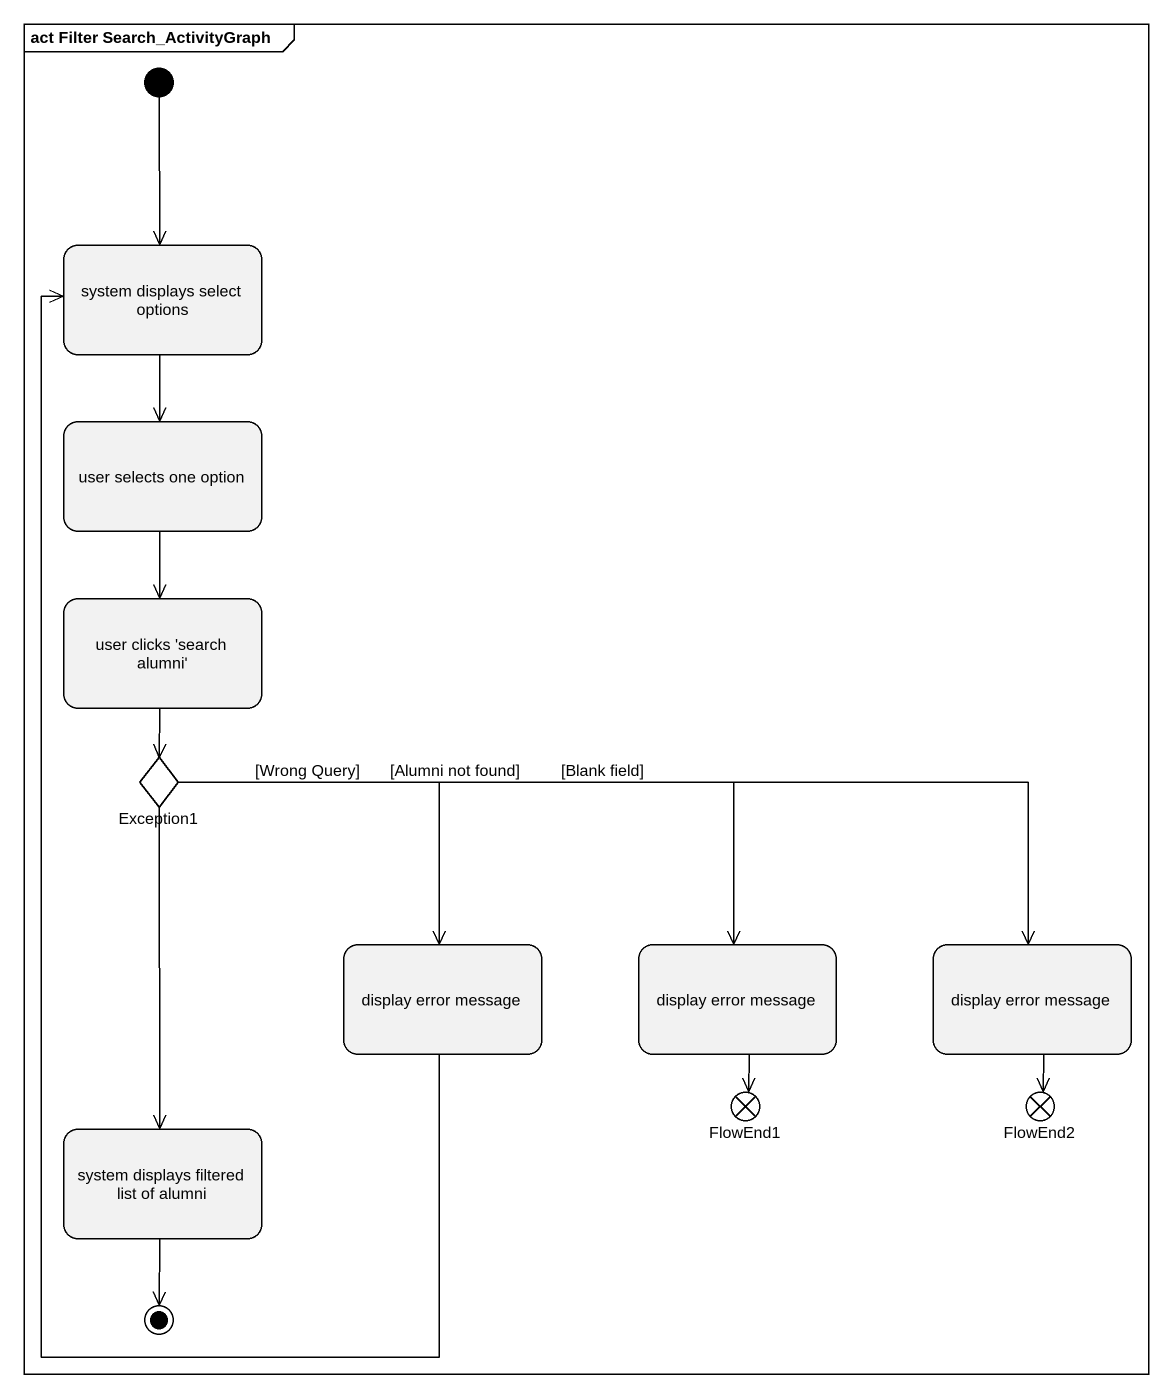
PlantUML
@startuml
mainframe act Filter Search_ActivityGraph
hide empty description
state "system displays select options" as system_displays_select
state "user selects one option" as user_selects_one_option
state "user clicks 'search alumni'" as user_clicks_search_alumni
state Exception1 <<choice>>
state "display error message" as display_error_message
state "display error message" as display_error_message_2
state "display error message" as display_error_message_3
state "system displays filtered list of alumni" as system_displays_filtered
state FlowEnd1 <<end>>
state FlowEnd2 <<end>>
[*] --> system_displays_select
system_displays_select --> user_selects_one_option
user_selects_one_option --> user_clicks_search_alumni
user_clicks_search_alumni --> Exception1
Exception1 --> display_error_message : [Wrong Query]
Exception1 -right-> display_error_message_2 : [Alumni not found]
Exception1 -right-> display_error_message_3 : [Blank field]
Exception1 --> system_displays_filtered
display_error_message -up-> system_displays_select
display_error_message_2 --> FlowEnd1
display_error_message_3 --> FlowEnd2
system_displays_filtered --> [*]
@enduml
